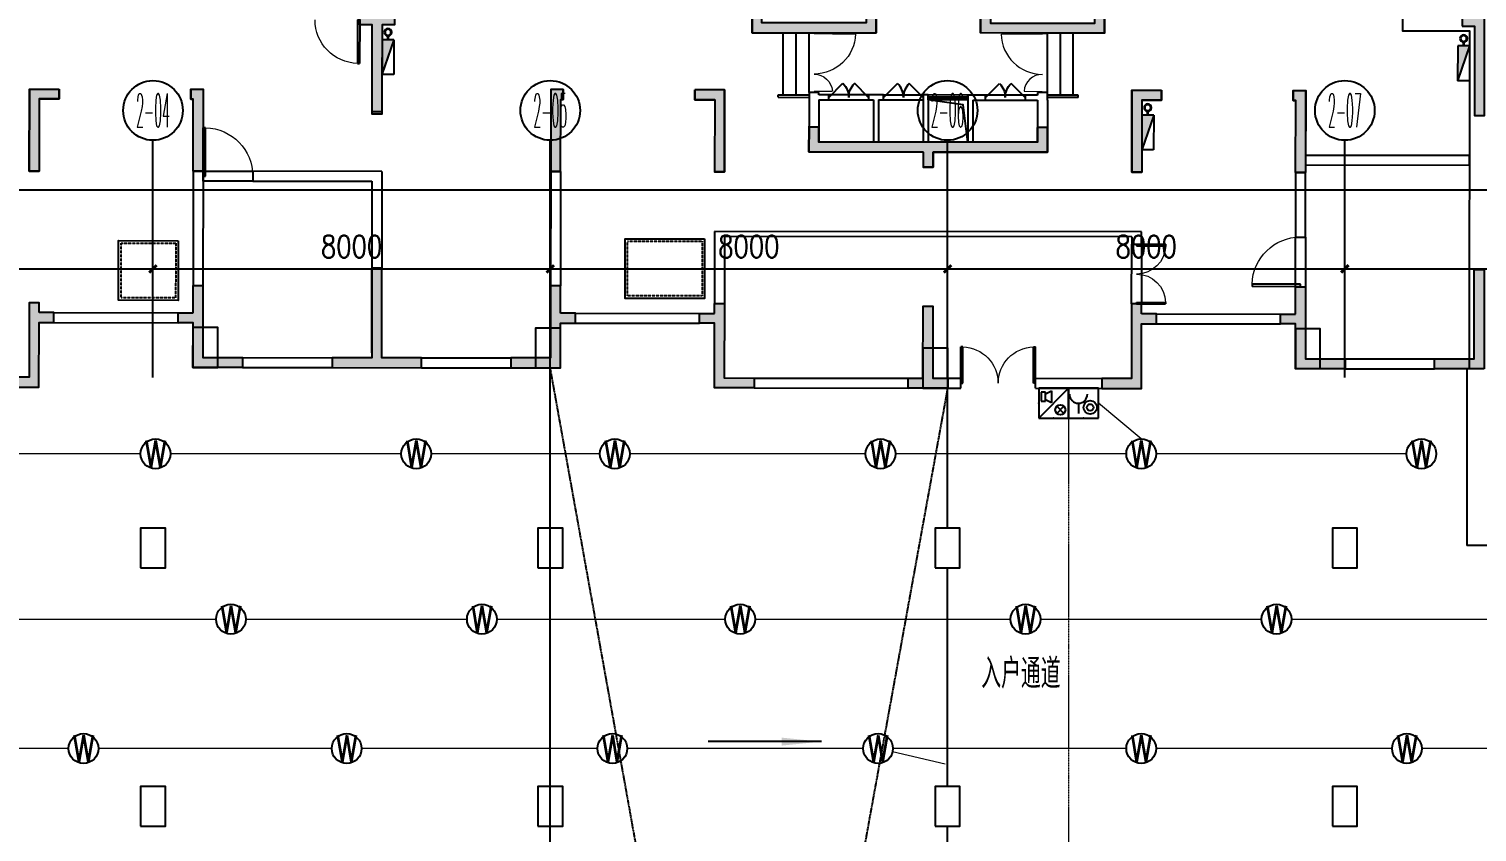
# Model space of a CAD drawing. Extents: x -781653 to 929899, y -292639 to -18670.
# Drawn here: x 276456 to 305616, y -138323 to -122161 of the extents above; entities that cross this region are included whole.
import ezdxf
from ezdxf.enums import TextEntityAlignment as Align

# ---------------------------------------------------------------- set-up
doc = ezdxf.new("R2010")
doc.units = 0
doc.header["$LTSCALE"] = 10
doc.header["$MEASUREMENT"] = 0
for name, pattern in [('ACAD_ISO11W100', [33.5, 12, -3, 12, -3, 0.5, -3]), ('BORDER', [1.75, 0.5, -0.25, 0.5, -0.25, 0, -0.25]), ('CENTER', [2, 1.25, -0.25, 0.25, -0.25]), ('DASH', [0.35, 0.25, -0.1])]:
    doc.linetypes.add(name, pattern=pattern)
doc.layers.get('0').update_dxf_attribs({"linetype": 'CONTINUOUS'})
doc.layers.get('Defpoints').update_dxf_attribs({"linetype": 'CONTINUOUS'})
for name, color, linetype in [('A-STAIRS', 9, 'CONTINUOUS'), ('AXIS', 3, 'CONTINUOUS'), ('AXIS_TEXT', 7, 'CONTINUOUS'), ('COLUMN', 1, 'CONTINUOUS'), ('DIM_ELEV', 3, 'CONTINUOUS'), ('DOTE', 8, 'CENTER'), ('JPS-X', 1, 'BORDER'), ('JPS-XHS', 7, 'CONTINUOUS'), ('LVTRY', 6, 'CONTINUOUS'), ('PUB_DIM', 3, 'CONTINUOUS'), ('RD-equip', 3, 'CONTINUOUS'), ('solid', 252, 'CONTINUOUS'), ('STAIR', 9, 'CONTINUOUS'), ('TEXT', 7, 'CONTINUOUS'), ('wall', 8, 'CONTINUOUS'), ('wall-jg', 7, 'CONTINUOUS'), ('WINDOW', 4, 'CONTINUOUS'), ('结构墙', 7, 'CONTINUOUS')]:
    doc.layers.add(name, color=color, linetype=linetype)
doc.layers.add('RD-line', color=2, linetype='CONTINUOUS', lineweight=0)
doc.layers.get('DOTE').off()
doc.styles.add('_TCH_AXIS', font='COMPLEX', dxfattribs={"bigfont": 'GBCBIG'})
doc.styles.add('COMPLEX', font='COMPLEX')
doc.styles.add('DIM_FONT', font='SIMPLEX', dxfattribs={"width": 0.8, "bigfont": 'HZTXT'})
doc.styles.add('FS1', font='txt4', dxfattribs={"width": 0.8, "bigfont": 'fstxt'})
doc.styles.add('FS2', font='tjromans.shx', dxfattribs={"width": 0.8, "bigfont": 'tjhztxt.shx'})
doc.styles.get("Standard").update_dxf_attribs({"font": 'GBENOR', "bigfont": 'GBCBIG'})
doc.dimstyles.new('DIMN300', dxfattribs={"dimscale": 3, "dimtxt": 300, "dimasz": 100, "dimexe": 250, "dimexo": 300, "dimgap": 150, "dimtad": 1, "dimdec": 0, "dimzin": 0, "dimdsep": 46, "dimtxsty": 'DIM_FONT', "dimblk": 'ARCHTICK', "dimcen": 0.09, "dimclrt": 7, "dimazin": 2, "dimtfac": 1, "dimtdec": 0, "dimtix": 1, "dimtmove": 2, "dimatfit": 3, "dimfxl": 0, "dimtolj": 1, "dimtzin": 0, "dimarcsym": 0})

# ---------------------------------------------------------------- blocks, each defined once
blk = doc.blocks.new('FF')
at = {"linetype": 'Continuous'}
for radius in [75, 60]:
    blk.add_circle((0, 0), radius, dxfattribs=at)
blk = doc.blocks.new('DXHS')
at = {"layer": 'JPS-XHS'}
blk.add_hatch(color=256, dxfattribs=at).paths.add_polyline_path([(-350, 240), (-350, 0), (350, 0)])
at = {"layer": 'JPS-XHS', "linetype": 'Continuous'}
for p, q in [((-350, 240), (-350, 0)), ((-350, 240), (350, 240)), ((-350, 0), (350, 0)), ((350, 240), (350, 0))]:
    blk.add_line(p, q, dxfattribs=at)
at = {"layer": 'JPS-XHS'}
blk.add_line((-350, 240), (350, 0), dxfattribs=at)
blk = doc.blocks.new('$DorLib2D$00000002')
for p, q in [((-0.5, 0), (-0.5, 0.4875)), ((-0.475, 0.4875), (-0.5, 0.4875)), ((-0.475, 0), (-0.475, 0.4875)), ((0.475, 0), (0.475, 0.4875)), ((0.475, 0.4875), (0.5, 0.4875)), ((0.5, 0), (0.5, 0.4875)), ((-0.5, 0), (-0.475, 0)), ((0.5, 0), (0.475, 0))]:
    blk.add_line(p, q)
at = {"lineweight": 13}
for centre, start, end in [((-0.4875, 0), 0, 88.53072), ((0.4875, 0), 91.46928, 180)]:
    blk.add_arc(centre, 0.4875, start, end, dxfattribs=at)
blk = doc.blocks.new('$DorLib2D$00000116')
at = {"color": 0}
for p, q in [((-0.5, 0), (-0.146, 0.354)), ((0.5, 0), (0.146, 0.354))]:
    blk.add_line(p, q, dxfattribs=at)
for centre, start, end in [((-0.5, 0), 0, 45), ((0.5, 0), 135, 180)]:
    blk.add_arc(centre, 0.5, start, end, dxfattribs=at)
blk = doc.blocks.new('$WINLIB2D$00000001')
for p, q in [((-0.5, 0.5), (0.5, 0.5)), ((-0.5, 0.5), (-0.5, -0.5)), ((0.5, -0.5), (0.5, 0.5)), ((0.5, 0.167), (-0.5, 0.167)), ((0.5, -0.167), (-0.5, -0.167)), ((-0.5, -0.5), (0.5, -0.5))]:
    blk.add_line(p, q)
blk = doc.blocks.new('$DorLib2D$00000025')
at = {"const_width": 0.02}
for points in [[(0.481, -0.001), (0.481, 0.691)], [(-0.481, 0.001), (-0.481, 0.308)]]:
    blk.add_lwpolyline(points, dxfattribs=at)
at = {"lineweight": 13}
for centre, radius, start, end in [((0.505, -0.002), 0.699, 91.9397, 179.7238), ((-0.501, 0.003), 0.307, 359.7899, 85.7508)]:
    blk.add_arc(centre, radius, start, end, dxfattribs=at)
blk = doc.blocks.new('$DorLib2D$00000001')
for p, q in [((0.45, 0.975), (0.5, 0.975)), ((0.45, 0), (0.45, 0.975)), ((0.5, 0), (0.5, 0.975)), ((0.5, 0), (0.45, 0))]:
    blk.add_line(p, q)
at = {"lineweight": 13}
blk.add_arc((0.475, 0), 0.975, 91.4693, 180, dxfattribs=at)
blk = doc.blocks.new('A$C6717307E')
at = {"layer": 'solid'}
for points in [[(32350, 8275), (32150, 8275), (32150, 7700), (30050, 7700), (30050, 9850), (32150, 9850), (32150, 9275), (32350, 9275), (32350, 10050), (32150, 10050), (32150, 10450), (31950, 10450), (31950, 10050), (29850, 10050), (29850, 7500), (32350, 7500)], [(36950, 10050), (34850, 10050), (34850, 10450), (34650, 10450), (34650, 10050), (34450, 10050), (34450, 9275), (34650, 9275), (34650, 9850), (36750, 9850), (36750, 7700), (34650, 7700), (34650, 8275), (34450, 8275), (34450, 7500), (36950, 7500)], [(21950, 7850), (22650, 7850), (22650, 7650), (22400, 7650), (22400, 5900), (22200, 5900), (22200, 7650), (21950, 7650)], [(15300, 4700), (15500, 4700), (15500, 6150), (15900, 6150), (15900, 6350), (15300, 6350)], [(18800, 6350), (18550, 6350), (18550, 6150), (18600, 6150), (18600, 4700), (18800, 4700)], [(25800, 4700), (26000, 4700), (26000, 6150), (26050, 6150), (26050, 6350), (25800, 6350)], [(29300, 6350), (28700, 6350), (28700, 6150), (29100, 6150), (29100, 4700), (29300, 4700)], [(37700, 6150), (38100, 6150), (38100, 6350), (37500, 6350), (37500, 4700), (37700, 4700)], [(40800, 4700), (41000, 4700), (41000, 6350), (40750, 6350), (40750, 6150), (40800, 6150)], [(31200, 5300), (31200, 5600), (31000, 5600), (31000, 5100), (33300, 5100), (33300, 4800), (33500, 4800), (33500, 5100), (35800, 5100), (35800, 5600), (35600, 5600), (35600, 5300)]]:
    blk.add_hatch(color=8, dxfattribs=at).paths.add_polyline_path(points)
at = {"layer": 'JPS-X', "color": 8, "const_width": 50}
for points in [[(22520, 7425), (22520, 7350)], [(44180, 7325), (44180, 7250)], [(37820, 5925), (37820, 5850)]]:
    blk.add_lwpolyline(points, dxfattribs=at)
at = {"layer": 'LVTRY', "color": 8}
blk.add_lwpolyline([(34200, 5300), (34102, 6056), (33400, 6150)], dxfattribs=at)
at = {"layer": 'STAIR', "color": 8}
for p, q in [((30480, 6250), (30480, 7500)), ((30740, 6250), (30740, 7500)), ((31000, 6300), (31000, 7500)), ((35800, 6300), (35800, 7500)), ((36060, 6250), (36060, 7500)), ((36320, 6250), (36320, 7500)), ((30380, 6250), (31000, 6250)), ((30380, 6200), (30380, 6250)), ((30380, 6200), (31000, 6200)), ((32200, 6250), (31400, 6250)), ((31400, 6150), (32200, 6150)), ((32500, 6250), (33300, 6250)), ((32500, 6150), (33300, 6150)), ((35350, 6250), (34550, 6250)), ((34550, 6150), (35350, 6150)), ((36420, 6250), (35800, 6250)), ((36420, 6200), (35800, 6200)), ((36420, 6200), (36420, 6250)), ((18800, 4700), (19800, 4700)), ((19800, 4500), (18800, 4500)), ((37500, 2050), (37500, 3250)), ((37700, 3250), (37700, 2050)), ((40800, 2400), (40800, 3400)), ((41000, 3400), (41000, 2400))]:
    blk.add_line(p, q, dxfattribs=at)
for points in [[(18300, 3300), (18300, 2100), (17100, 2100), (17100, 3300)], [(28900, 3350), (28900, 2150), (27300, 2150), (27300, 3350)]]:
    blk.add_lwpolyline(points, close=True, dxfattribs=at)
at = {"layer": 'STAIR', "color": 8, "linetype": 'DASH'}
for points in [[(18250, 3250), (18250, 2150), (17150, 2150), (17150, 3250)], [(28850, 3300), (28850, 2200), (27350, 2200), (27350, 3300)]]:
    blk.add_lwpolyline(points, close=True, dxfattribs=at)
at = {"layer": 'wall', "color": 8}
for p, q in [((29850, 10050), (29850, 7500)), ((36950, 10050), (36950, 7500)), ((32350, 9850), (32350, 7500)), ((34450, 8275), (34450, 7500)), ((29850, 7500), (31000, 7500)), ((31000, 7500), (31200, 7500)), ((31200, 7500), (32350, 7500)), ((35600, 7500), (34450, 7500)), ((35600, 7500), (35800, 7500)), ((36950, 7500), (35800, 7500)), ((31200, 6300), (31000, 6300)), ((31000, 6300), (31000, 6150)), ((31000, 6150), (31000, 5100)), ((31200, 6250), (31200, 6300)), ((31400, 6250), (31200, 6250)), ((31200, 6150), (31400, 6150)), ((31200, 6150), (31200, 5300)), ((31400, 6150), (31400, 6250)), ((32300, 6250), (32200, 6250)), ((32200, 6250), (32200, 6150)), ((32200, 6150), (32300, 6150)), ((32500, 6250), (32300, 6250)), ((32300, 6150), (32300, 5300)), ((32400, 6150), (32400, 5300)), ((32400, 6150), (32500, 6150)), ((32500, 6150), (32500, 6250)), ((33400, 6250), (33300, 6250)), ((33300, 6250), (33300, 6150)), ((33300, 6150), (33300, 5300)), ((33400, 6150), (33400, 6250)), ((33400, 6150), (33400, 5300)), ((34550, 6250), (34200, 6250)), ((34200, 6250), (34200, 6150)), ((34200, 6150), (34200, 5300)), ((34300, 6150), (34550, 6150)), ((34300, 6150), (34300, 5300)), ((34550, 6150), (34550, 6250)), ((35600, 6250), (35350, 6250)), ((35350, 6250), (35350, 6150)), ((35350, 6150), (35600, 6150)), ((35800, 6300), (35600, 6300)), ((35600, 6300), (35600, 6250)), ((35600, 6150), (35600, 5300)), ((35800, 6150), (35800, 6300)), ((35800, 6150), (35800, 5100)), ((32300, 5300), (31200, 5300)), ((33300, 5300), (32400, 5300)), ((34200, 5300), (33400, 5300)), ((33400, 5300), (33400, 5300)), ((35600, 5300), (34300, 5300)), ((32300, 5100), (31000, 5100)), ((33300, 5100), (32300, 5100)), ((33300, 5100), (33300, 4800)), ((33300, 5100), (33300, 5100)), ((34200, 5100), (33500, 5100)), ((33500, 5100), (33500, 4800)), ((35800, 5100), (34200, 5100)), ((41000, 5050), (44300, 5050)), ((41000, 5050), (41000, 4850)), ((44300, 5050), (44300, 4850)), ((18600, 4700), (18600, 2400)), ((18800, 4700), (18600, 4700)), ((18800, 4700), (18800, 2400)), ((18800, 4500), (18800, 4700)), ((22400, 4700), (19800, 4700)), ((19800, 4700), (19800, 4500)), ((22400, 4700), (22400, 2750)), ((25800, 4700), (25800, 2400)), ((26000, 4700), (25800, 4700)), ((26000, 4700), (26000, 2400)), ((33500, 4800), (33300, 4800)), ((40800, 4700), (40800, 3400)), ((41000, 4700), (40800, 4700)), ((41000, 4850), (44300, 4850)), ((41000, 3400), (41000, 4700)), ((19800, 4500), (22200, 4500)), ((22200, 4500), (22200, 2750)), ((37700, 3500), (29100, 3500)), ((29100, 3500), (29100, 2050)), ((37700, 3250), (37700, 3500)), ((37500, 3400), (29300, 3400)), ((29300, 3400), (29300, 2050)), ((37500, 3400), (37500, 3250)), ((37500, 3250), (37700, 3250)), ((40800, 3400), (41000, 3400)), ((22400, 2750), (22200, 2750))]:
    blk.add_line(p, q, dxfattribs=at)
at = {"layer": 'wall-jg', "color": 8}
for p, q in [((29850, 7500), (29850, 10050)), ((36950, 7500), (36950, 10050)), ((32350, 7500), (32350, 8275)), ((34450, 7500), (34450, 8275)), ((29850, 7500), (32350, 7500)), ((36950, 7500), (34450, 7500)), ((44300, 7550), (44300, 5050)), ((15300, 6350), (15900, 6350)), ((15300, 6350), (15300, 4700)), ((15500, 6150), (15500, 4700)), ((15500, 6150), (15900, 6150)), ((15900, 6150), (15900, 6350)), ((18550, 6350), (18800, 6350)), ((18550, 6350), (18550, 6150)), ((18550, 6150), (18600, 6150)), ((18600, 4700), (18600, 6150)), ((18800, 6350), (18800, 4700)), ((25800, 6350), (25800, 4700)), ((26050, 6350), (25800, 6350)), ((26050, 6150), (26000, 6150)), ((26000, 4700), (26000, 6150)), ((26050, 6350), (26050, 6150)), ((28700, 6150), (28700, 6350)), ((29300, 6350), (28700, 6350)), ((29100, 6150), (28700, 6150)), ((29100, 6150), (29100, 4700)), ((29300, 6350), (29300, 4700)), ((37500, 6350), (37500, 4700)), ((37500, 6350), (38100, 6350)), ((37700, 6150), (38100, 6150)), ((37700, 6150), (37700, 4700)), ((38100, 6150), (38100, 6350)), ((40750, 6350), (40750, 6150)), ((40750, 6350), (41000, 6350)), ((40750, 6150), (40800, 6150)), ((40800, 4700), (40800, 6150)), ((41000, 6350), (41000, 4700)), ((31200, 5600), (31000, 5600)), ((31000, 5100), (31000, 5600)), ((31200, 5300), (31200, 5600)), ((35600, 5300), (35600, 5600)), ((35800, 5600), (35600, 5600)), ((35800, 5100), (35800, 5600)), ((35600, 5300), (31200, 5300)), ((33300, 5100), (31000, 5100)), ((33300, 5100), (33300, 4800)), ((33500, 5100), (33500, 4800)), ((33500, 5100), (35800, 5100)), ((44300, 5050), (44300, 5050)), ((44300, 4850), (44300, 5050)), ((15300, 4700), (15500, 4700)), ((18600, 4700), (18800, 4700)), ((26000, 4700), (25800, 4700)), ((29300, 4700), (29100, 4700)), ((33500, 4800), (33300, 4800)), ((37500, 4700), (37700, 4700)), ((40800, 4700), (41000, 4700)), ((44300, 4850), (44300, 4850)), ((22200, 2750), (22300, 2750)), ((22200, 1050), (22200, 2750)), ((22400, 2750), (22300, 2750)), ((22400, 1050), (22400, 2750))]:
    blk.add_line(p, q, dxfattribs=at)
blk.add_lwpolyline([(21950, 7850), (22650, 7850), (22650, 7650), (22400, 7650), (22400, 5900), (22200, 5900), (22200, 7650), (21950, 7650), (21950, 7850)], dxfattribs=at)
at = {"layer": 'JPS-X', "color": 8, "xscale": -1, "rotation": 90}
for p in [(22520, 7500), (44180, 7400), (37820, 6000)]:
    blk.add_blockref('FF', p, dxfattribs=at)
at = {"layer": 'JPS-XHS', "color": 8, "rotation": 270}
for p in [(22400, 7000), (44060, 6900), (37700, 5500)]:
    blk.add_blockref('DXHS', p, dxfattribs=at)
at = {"layer": 'WINDOW', "color": 8}
for name, p, xscale, yscale, zscale, rotation in [('$DorLib2D$00000001', (21500, 7750), -899.9999999999797, 900, -900, 179.9885408439812), ('$DorLib2D$00000025', (31100, 6900), -1199.999999999999, 1199.999999999999, -1200, 270), ('$DorLib2D$00000025', (35700, 6900), 1199.999999999999, 1199.999999999999, -1200, 90), ('$DorLib2D$00000116', (34950, 6200), -799.9999999999999, 799.9999999999999, 800, 2.086443871040067e-12), ('$WINLIB2D$00000001', (33800, 6200), 799.9999999999999, 99.99999999999999, 800, 179.9999999999999), ('$DorLib2D$00000002', (37600, 2650), -1199.999999999999, 1199.999999999999, -1200, 270), ('$DorLib2D$00000001', (40900, 2900), -1000.000000000001, 1000.000000000001, -1000, 90)]:
    blk.add_blockref(name, p, dxfattribs=dict(at, xscale=xscale, yscale=yscale, zscale=zscale, rotation=rotation))
for name, p, xscale, yscale, zscale in [('$DorLib2D$00000116', (31800, 6200), -799.9999999999999, 799.9999999999999, 800), ('$DorLib2D$00000116', (32900, 6200), 799.9999999999999, 799.9999999999999, -800), ('$DorLib2D$00000001', (19300, 4600), -1000.000000000001, 1000.000000000001, -1000)]:
    blk.add_blockref(name, p, dxfattribs=dict(at, xscale=xscale, yscale=yscale, zscale=zscale))
blk = doc.blocks.new('A$C1B283A79')
at = {"layer": 'solid'}
for points in [[(32150, 8925), (32350, 8925), (32350, 9700), (32150, 9700), (32150, 10100), (31950, 10100), (31950, 9700), (29850, 9700), (29850, 7150), (32350, 7150), (32350, 7925), (32150, 7925), (32150, 7350), (30050, 7350), (30050, 9500), (32150, 9500)], [(34650, 8925), (34450, 8925), (34450, 9700), (34650, 9700), (34650, 10100), (34850, 10100), (34850, 9700), (36950, 9700), (36950, 7150), (34450, 7150), (34450, 7925), (34650, 7925), (34650, 7350), (36750, 7350), (36750, 9500), (34650, 9500)], [(44600, 7500), (44600, 5500), (44400, 5500), (44400, 7300), (44150, 7300), (44150, 7500)], [(15300, 4350), (15500, 4350), (15500, 5800), (15900, 5800), (15900, 6000), (15300, 6000)], [(18800, 6000), (18550, 6000), (18550, 5800), (18600, 5800), (18600, 4350), (18800, 4350)], [(25800, 6000), (26050, 6000), (26050, 5800), (26000, 5800), (26000, 4350), (25800, 4350)], [(29300, 4350), (29100, 4350), (29100, 5800), (28700, 5800), (28700, 6000), (29300, 6000)], [(37700, 5800), (37700, 4350), (37500, 4350), (37500, 6000), (38100, 6000), (38100, 5800)], [(40800, 5800), (40750, 5800), (40750, 6000), (41000, 6000), (41000, 4350), (40800, 4350)], [(35600, 4950), (35600, 5250), (35800, 5250), (35800, 4750), (33500, 4750), (33500, 4450), (33300, 4450), (33300, 4750), (31000, 4750), (31000, 5250), (31200, 5250), (31200, 4950)], [(22400, 600), (23200, 600), (23200, 400), (21400, 400), (21400, 600), (22200, 600), (22200, 2400), (22400, 2400)], [(43600, 400), (43600, 600), (44400, 600), (44400, 2400), (44600, 2400), (44600, 400)], [(18600, 1300), (18600, 400), (19600, 400), (19600, 600), (18800, 600), (18800, 2050), (18600, 2050), (18600, 1500), (18300, 1500), (18300, 1300)], [(26000, 1300), (26000, 400), (25000, 400), (25000, 600), (25800, 600), (25800, 2050), (26000, 2050), (26000, 1500), (26300, 1500), (26300, 1300)], [(41800, 600), (41800, 400), (40800, 400), (40800, 1300), (40500, 1300), (40500, 1500), (40800, 1500), (40800, 2050), (41000, 2050), (41000, 600)], [(15300, 200), (14700, 200), (14700, 0), (15500, 0), (15500, 1300), (15800, 1300), (15800, 1500), (15500, 1500), (15500, 1700), (15300, 1700)], [(29300, 200), (29900, 200), (29900, 0), (29100, 0), (29100, 1300), (28800, 1300), (28800, 1500), (29100, 1500), (29100, 1700), (29300, 1700)], [(33000, 0), (33000, 200), (33300, 200), (33300, 1650), (33500, 1650), (33500, 200), (33800, 200), (33800, 0)], [(37500, 1700), (37700, 1700), (37700, 1500), (38000, 1500), (38000, 1300), (37700, 1300), (37700, 0), (36900, 0), (36900, 200), (37500, 200)]]:
    blk.add_hatch(color=256, dxfattribs=at).paths.add_polyline_path(points)
h = blk.add_hatch(color=256, dxfattribs=at)
h.paths.add_polyline_path([(22300, 7500), (21950, 7500), (21950, 7400), (22300, 7400)])
h.paths.add_polyline_path([(22650, 7500), (22300, 7500), (22300, 7400), (22650, 7400)])
h.paths.add_polyline_path([(22650, 7400), (22300, 7400), (22300, 5900), (22400, 5900), (22400, 7300), (22650, 7300)])
h.paths.add_polyline_path([(22300, 7400), (21950, 7400), (21950, 7300), (22200, 7300), (22200, 5900), (22300, 5900)])
h.paths.add_polyline_path([(22400, 5900), (22300, 5900), (22300, 5500), (22400, 5500)])
h.paths.add_polyline_path([(22300, 5900), (22200, 5900), (22200, 5500), (22300, 5500)])
at = {"layer": 'wall-jg'}
for points in [[(32150, 8925), (32350, 8925), (32350, 9700), (32150, 9700), (32150, 10100), (31950, 10100), (31950, 9700), (29850, 9700), (29850, 7150), (32350, 7150), (32350, 7925), (32150, 7925), (32150, 7350), (30050, 7350), (30050, 9500), (32150, 9500), (32150, 8925)], [(34650, 8925), (34450, 8925), (34450, 9700), (34650, 9700), (34650, 10100), (34850, 10100), (34850, 9700), (36950, 9700), (36950, 7150), (34450, 7150), (34450, 7925), (34650, 7925), (34650, 7350), (36750, 7350), (36750, 9500), (34650, 9500), (34650, 8925)], [(21950, 7500), (22650, 7500), (22650, 7300), (22400, 7300), (22400, 5500), (22200, 5500), (22200, 7300), (21950, 7300), (21950, 7500)], [(18800, 4350), (18600, 4350), (18600, 5800), (18550, 5800), (18550, 6000), (18800, 6000), (18800, 4350)], [(25800, 4350), (26000, 4350), (26000, 5800), (26050, 5800), (26050, 6000), (25800, 6000), (25800, 4350)], [(41000, 4350), (40800, 4350), (40800, 5800), (40750, 5800), (40750, 6000), (41000, 6000), (41000, 4350)], [(31200, 5250), (31000, 5250), (31000, 4750), (33300, 4750), (33300, 4450), (33500, 4450), (33500, 4750), (35800, 4750), (35800, 5250), (35600, 5250), (35600, 4950), (31200, 4950), (31200, 5250)], [(44600, 400), (43600, 400), (43600, 600), (44400, 600), (44400, 2400), (44600, 2400), (44600, 400)], [(18600, 1500), (18600, 2050), (18800, 2050), (18800, 600), (19600, 600), (19600, 400), (18600, 400), (18600, 1300), (18300, 1300), (18300, 1500), (18600, 1500)], [(26000, 1500), (26000, 2050), (25800, 2050), (25800, 600), (25000, 600), (25000, 400), (26000, 400), (26000, 1300), (26300, 1300), (26300, 1500), (26000, 1500)], [(40800, 1500), (40800, 2050), (41000, 2050), (41000, 600), (41800, 600), (41800, 400), (40800, 400), (40800, 1300), (40500, 1300), (40500, 1500), (40800, 1500)], [(15500, 1500), (15500, 1700), (15300, 1700), (15300, 200), (14700, 200), (14700, 0), (15500, 0), (15500, 1300), (15800, 1300), (15800, 1500), (15500, 1500)], [(29100, 1500), (29100, 1700), (29300, 1700), (29300, 200), (29900, 200), (29900, 0), (29100, 0), (29100, 1300), (28800, 1300), (28800, 1500), (29100, 1500)], [(33000, 200), (33300, 200), (33300, 1650), (33500, 1650), (33500, 200), (33800, 200), (33800, 0), (33000, 0), (33000, 200)], [(37700, 1500), (37700, 1700), (37500, 1700), (37500, 200), (36900, 200), (36900, 0), (37700, 0), (37700, 1300), (38000, 1300), (38000, 1500), (37700, 1500)]]:
    blk.add_lwpolyline(points, dxfattribs=at)
for points in [[(44150, 7300), (44400, 7300), (44400, 5500), (44600, 5500), (44600, 7500), (44150, 7500)], [(15900, 6000), (15900, 5800), (15500, 5800), (15500, 4350), (15300, 4350), (15300, 6000)], [(28700, 6000), (28700, 5800), (29100, 5800), (29100, 4350), (29300, 4350), (29300, 6000)], [(38100, 6000), (38100, 5800), (37700, 5800), (37700, 4350), (37500, 4350), (37500, 6000)], [(21400, 600), (21400, 400), (23200, 400), (23200, 600), (22400, 600), (22400, 2400), (22200, 2400), (22200, 600)]]:
    blk.add_lwpolyline(points, close=True, dxfattribs=at)
blk = doc.blocks.new('_ARROW')
blk.add_solid([(0, 0), (-1, 0.1), (-1, -0.1)])
blk = doc.blocks.new('A$C0FE76EBE')
at = {"layer": 'COLUMN'}
for points in [[(-147432, 57180), (-146932, 57180), (-146932, 57980), (-147432, 57980)], [(-140532, 57172), (-140032, 57172), (-140032, 57972), (-140532, 57972)], [(-125232, 57157), (-124732, 57157), (-124732, 57957), (-125232, 57957)], [(-132732, 56764), (-132232, 56764), (-132232, 57564), (-132732, 57564)], [(-148487, 53147), (-147987, 53147), (-147987, 53947), (-148487, 53947)], [(-140487, 53147), (-139987, 53147), (-139987, 53947), (-140487, 53947)], [(-132487, 53147), (-131987, 53147), (-131987, 53947), (-132487, 53947)], [(-124487, 53147), (-123987, 53147), (-123987, 53947), (-124487, 53947)], [(-148487, 47947), (-147987, 47947), (-147987, 48747), (-148487, 48747)], [(-140487, 47947), (-139987, 47947), (-139987, 48747), (-140487, 48747)], [(-132487, 47947), (-131987, 47947), (-131987, 48747), (-132487, 48747)], [(-124487, 47947), (-123987, 47947), (-123987, 48747), (-124487, 48747)]]:
    blk.add_lwpolyline(points, close=True, dxfattribs=at)
at = {"layer": '结构墙', "linetype": 'ByBlock'}
for p in [(-121782, 57150), (-116487, 53597)]:
    blk.add_line(p, (-121782, 53597), dxfattribs=at)
blk = doc.blocks.new('_ArchTick')
at = {"color": 0, "linetype": 'ByBlock', "const_width": 0.4}
blk.add_lwpolyline([(-0.5, -0.5), (0.5, 0.5)], dxfattribs=at)
blk = doc.blocks.new('*D105')
at = {"layer": 'Defpoints', "color": 0}
for p in [(135864, 114956), (127864, 112319), (135864, 112319)]:
    blk.add_point(p, dxfattribs=at)
at = {"layer": 'PUB_DIM', "color": 0, "lineweight": -2}
for p, q in [((127864, 112769), (127864, 115331)), ((135864, 112769), (135864, 115331)), ((127864, 114956), (135864, 114956))]:
    blk.add_line(p, q, dxfattribs=at)
at = {"layer": 'PUB_DIM', "color": 0, "lineweight": -2, "xscale": 150, "yscale": 150, "zscale": 150, "rotation": 180}
blk.add_blockref('_ArchTick', (127864, 114956), dxfattribs=at)
at = {"layer": 'PUB_DIM', "color": 0, "lineweight": -2, "xscale": 150, "yscale": 150, "zscale": 150}
blk.add_blockref('_ArchTick', (135864, 114956), dxfattribs=at)
at = {"layer": 'PUB_DIM', "color": 7, "insert": (131864, 115406), "char_height": 450, "attachment_point": 5, "style": 'DIM_FONT'}
blk.add_mtext('\\A1;8000', dxfattribs=at)
blk = doc.blocks.new('*D106')
at = {"layer": 'Defpoints', "color": 0}
for p in [(127864, 114956), (119864, 112319), (127864, 112319)]:
    blk.add_point(p, dxfattribs=at)
at = {"layer": 'PUB_DIM', "color": 0, "lineweight": -2}
for p, q in [((119864, 112769), (119864, 115331)), ((127864, 112769), (127864, 115331)), ((119864, 114956), (127864, 114956))]:
    blk.add_line(p, q, dxfattribs=at)
at = {"layer": 'PUB_DIM', "color": 0, "lineweight": -2, "xscale": 150, "yscale": 150, "zscale": 150, "rotation": 180}
blk.add_blockref('_ArchTick', (119864, 114956), dxfattribs=at)
at = {"layer": 'PUB_DIM', "color": 0, "lineweight": -2, "xscale": 150, "yscale": 150, "zscale": 150}
blk.add_blockref('_ArchTick', (127864, 114956), dxfattribs=at)
at = {"layer": 'PUB_DIM', "color": 7, "insert": (123864, 115406), "char_height": 450, "attachment_point": 5, "style": 'DIM_FONT'}
blk.add_mtext('\\A1;8000', dxfattribs=at)
blk = doc.blocks.new('*D107')
at = {"layer": 'Defpoints', "color": 0}
for p in [(119864, 114956), (111864, 112319), (119864, 112319)]:
    blk.add_point(p, dxfattribs=at)
at = {"layer": 'PUB_DIM', "color": 0, "lineweight": -2}
for p, q in [((111864, 112769), (111864, 115331)), ((119864, 112769), (119864, 115331)), ((111864, 114956), (119864, 114956))]:
    blk.add_line(p, q, dxfattribs=at)
at = {"layer": 'PUB_DIM', "color": 0, "lineweight": -2, "xscale": 150, "yscale": 150, "zscale": 150, "rotation": 180}
blk.add_blockref('_ArchTick', (111864, 114956), dxfattribs=at)
at = {"layer": 'PUB_DIM', "color": 0, "lineweight": -2, "xscale": 150, "yscale": 150, "zscale": 150}
blk.add_blockref('_ArchTick', (119864, 114956), dxfattribs=at)
at = {"layer": 'PUB_DIM', "color": 7, "insert": (115864, 115406), "char_height": 450, "attachment_point": 5, "style": 'DIM_FONT'}
blk.add_mtext('\\A1;8000', dxfattribs=at)
blk = doc.blocks.new('*D108')
at = {"layer": 'Defpoints', "color": 0}
for p in [(111864, 114956), (103864, 112319), (111864, 112319)]:
    blk.add_point(p, dxfattribs=at)
at = {"layer": 'PUB_DIM', "color": 0, "lineweight": -2}
for p, q in [((103864, 112769), (103864, 115331)), ((111864, 112769), (111864, 115331)), ((103864, 114956), (111864, 114956))]:
    blk.add_line(p, q, dxfattribs=at)
at = {"layer": 'PUB_DIM', "color": 0, "lineweight": -2, "xscale": 150, "yscale": 150, "zscale": 150, "rotation": 180}
blk.add_blockref('_ArchTick', (103864, 114956), dxfattribs=at)
at = {"layer": 'PUB_DIM', "color": 0, "lineweight": -2, "xscale": 150, "yscale": 150, "zscale": 150}
blk.add_blockref('_ArchTick', (111864, 114956), dxfattribs=at)
at = {"layer": 'PUB_DIM', "color": 7, "insert": (107864, 115406), "char_height": 450, "attachment_point": 5, "style": 'DIM_FONT'}
blk.add_mtext('\\A1;8000', dxfattribs=at)
blk = doc.blocks.new('*D109')
at = {"layer": 'Defpoints', "color": 0}
for p in [(103864, 114956), (95864, 112319), (103864, 112319)]:
    blk.add_point(p, dxfattribs=at)
at = {"layer": 'PUB_DIM', "color": 0, "lineweight": -2}
for p, q in [((95864, 112769), (95864, 115331)), ((103864, 112769), (103864, 115331)), ((95864, 114956), (103864, 114956))]:
    blk.add_line(p, q, dxfattribs=at)
at = {"layer": 'PUB_DIM', "color": 0, "lineweight": -2, "xscale": 150, "yscale": 150, "zscale": 150, "rotation": 180}
blk.add_blockref('_ArchTick', (95864, 114956), dxfattribs=at)
at = {"layer": 'PUB_DIM', "color": 0, "lineweight": -2, "xscale": 150, "yscale": 150, "zscale": 150}
blk.add_blockref('_ArchTick', (103864, 114956), dxfattribs=at)
at = {"layer": 'PUB_DIM', "color": 7, "insert": (99864, 115406), "char_height": 450, "attachment_point": 5, "style": 'DIM_FONT'}
blk.add_mtext('\\A1;8000', dxfattribs=at)
blk = doc.blocks.new('*D117')
at = {"layer": 'Defpoints', "color": 0}
for p in [(295364, 116544), (25264, 112319), (295364, 112296)]:
    blk.add_point(p, dxfattribs=at)
at = {"layer": 'PUB_DIM', "color": 0, "lineweight": -2}
for p, q in [((25264, 112769), (25264, 116919)), ((295364, 112746), (295364, 116919)), ((25264, 116544), (295364, 116544))]:
    blk.add_line(p, q, dxfattribs=at)
at = {"layer": 'PUB_DIM', "color": 0, "lineweight": -2, "xscale": 150, "yscale": 150, "zscale": 150, "rotation": 180}
blk.add_blockref('_ArchTick', (25264, 116544), dxfattribs=at)
at = {"layer": 'PUB_DIM', "color": 0, "lineweight": -2, "xscale": 150, "yscale": 150, "zscale": 150}
blk.add_blockref('_ArchTick', (295364, 116544), dxfattribs=at)
at = {"layer": 'PUB_DIM', "color": 7, "insert": (160314, 116994), "char_height": 450, "attachment_point": 5, "style": 'DIM_FONT'}
blk.add_mtext('\\A1;270100', dxfattribs=at)
blk = doc.blocks.new('_AXISO')
blk.add_circle((0, 0), 0.5)
at = {"layer": 'AXIS_TEXT', "style": 'COMPLEX', "width": 1.041667}
blk.add_attdef('A', text='', height=0.56, dxfattribs=at).set_placement((-0.25, -0.28), (0.25, -0.28), align=Align.FIT)
blk = doc.blocks.new('yy')
at = {"layer": 'RD-equip'}
blk.add_circle((0, 0), 200, dxfattribs=at)
at = {"layer": 'RD-equip', "color": 4, "style": 'FS1', "width": 0.8}
blk.add_attdef('Y', text='', height=360, dxfattribs=at).set_placement((0, 0), align=Align.MIDDLE)
blk = doc.blocks.new('$equip$00001630')
for p, q in [((-0.5, 0), (-0.5, -1)), ((0.5, 0), (-0.5, 0)), ((0.5, -1), (0.5, 0)), ((-0.169, -0.5), (-0.169, -0.85)), ((-0.5, -1), (0.5, -1))]:
    blk.add_line(p, q)
for radius in [0.226, 0.113]:
    blk.add_circle((0.227, -0.64), radius)
blk.add_arc((-0.169, -0.2), 0.3, 180, 0)
for p in [(0, 0), (-0.5, -0.5), (0.5, -0.5), (0, -1)]:
    blk.add_point(p)
at = {"flags": 9}
blk.add_attdef('A', (0, 0), '', height=0.00002, dxfattribs=at)
blk.add_attdef('B', text='', height=0.4, dxfattribs=at).set_placement((0.884, -0.7), align=Align.MIDDLE_CENTER)
blk = doc.blocks.new('$equip$00001636')
for p, q in [((0.5, 0), (-0.5, 0)), ((0.5, 0), (-0.5, -1)), ((-0.5, 0), (-0.5, -1)), ((0.5, -1), (0.5, 0)), ((-0.417, -0.135, 0), (-0.417, -0.435, 0)), ((-0.269, -0.135, 0), (-0.417, -0.135, 0)), ((-0.417, -0.435, 0), (-0.269, -0.435, 0)), ((-0.269, -0.185, 0), (-0.069, -0.085, 0)), ((-0.269, -0.435, 0), (-0.269, -0.135, 0)), ((-0.069, -0.485, 0), (-0.269, -0.385, 0)), ((-0.069, -0.085, 0), (-0.069, -0.485, 0)), ((0.105, -0.602), (0.344, -0.841)), ((0.105, -0.841), (0.344, -0.602)), ((-0.5, -1), (0.5, -1))]:
    blk.add_line(p, q)
blk.add_circle((0.225, -0.722), 0.169)
for p in [(0, 0), (-0.5, -0.5), (0.5, -0.5), (0, -1)]:
    blk.add_point(p)
at = {"flags": 9}
blk.add_attdef('A', (0, 0), '', height=0.00002, dxfattribs=at)
blk.add_attdef('B', text='', height=0.4, dxfattribs=at).set_placement((0.884, -0.7), align=Align.MIDDLE_CENTER)
blk = doc.blocks.new('sdfgsdgsdgdsg')
at = {"layer": 'RD-equip', "xscale": 600, "yscale": 600, "zscale": 600, "rotation": 359.9999999999889}
for name, p in [('$equip$00001636', (-300, 600)), ('$equip$00001630', (300, 600))]:
    blk.add_blockref(name, p, dxfattribs=at)
blk = doc.blocks.new('A$C35934B5C')
at = {"layer": 'AXIS'}
for p, q in [((103864.2, 112768.8), (103864.2, 117544.5)), ((111864.2, 112768.8), (111864.2, 117544.5)), ((119864.2, 112768.8), (119864.2, 117544.5)), ((127864.2, 112768.8), (127864.2, 117544.5))]:
    blk.add_line(p, q, dxfattribs=at)
ref = blk.add_blockref('_AXISO', (103864.2, 118144.5), dxfattribs=dict(at, xscale=1200, yscale=1200, zscale=1200))
ref.add_attrib('A', '2-04', dxfattribs={"layer": 'AXIS_TEXT', "linetype": 'ByBlock', "height": 678.82, "style": '_TCH_AXIS', "width": 0.256098}).set_placement((103524.8, 117805.1), (104203.6, 117805.1), align=Align.FIT)
ref = blk.add_blockref('_AXISO', (111864.2, 118144.5), dxfattribs=dict(at, xscale=1200, yscale=1200, zscale=1200))
ref.add_attrib('A', '2-05', dxfattribs={"layer": 'AXIS_TEXT', "linetype": 'ByBlock', "height": 678.82, "style": '_TCH_AXIS', "width": 0.2625}).set_placement((111524.8, 117805.1), (112203.6, 117805.1), align=Align.FIT)
ref = blk.add_blockref('_AXISO', (119864.2, 118144.5), dxfattribs=dict(at, xscale=1200, yscale=1200, zscale=1200))
ref.add_attrib('A', '2-06', dxfattribs={"layer": 'AXIS_TEXT', "linetype": 'ByBlock', "height": 678.82, "style": '_TCH_AXIS', "width": 0.2625}).set_placement((119524.8, 117805.1), (120203.6, 117805.1), align=Align.FIT)
ref = blk.add_blockref('_AXISO', (127864.2, 118144.5), dxfattribs=dict(at, xscale=1200, yscale=1200, zscale=1200))
ref.add_attrib('A', '2-07', dxfattribs={"layer": 'AXIS_TEXT', "linetype": 'ByBlock', "height": 678.82, "style": '_TCH_AXIS', "width": 0.2625}).set_placement((127524.8, 117805.1), (128203.6, 117805.1), align=Align.FIT)
at = {"layer": 'PUB_DIM'}
dim = blk.add_linear_dim(base=(295364.2, 116543.9), p1=(25264.2, 112318.8), p2=(295364.2, 112296.4), dimstyle='DIMN300', override={"dimscale": 1.5}, dxfattribs=at)
dim.commit()
dim.dimension.update_dxf_attribs({"geometry": '*D117', "text_midpoint": (160314.2, 116993.9)})
for p1, p2, picture, middle in [((95864.2, 112318.8), (103864.2, 112318.8), '*D109', (99864.2, 115406.2)), ((103864.2, 112318.8), (111864.2, 112318.8), '*D108', (107864.2, 115406.2)), ((111864.2, 112318.8), (119864.2, 112318.8), '*D107', (115864.2, 115406.2)), ((119864.2, 112318.8), (127864.2, 112318.8), '*D106', (123864.2, 115406.2)), ((127864.2, 112318.8), (135864.2, 112318.8), '*D105', (131864.2, 115406.2))]:
    dim = blk.add_aligned_dim(p1=p1, p2=p2, distance=2637.4, dimstyle='DIMN300', override={"dimscale": 1.5}, dxfattribs=at)
    dim.commit()
    dim.dimension.update_dxf_attribs({"geometry": picture, "text_midpoint": middle})

msp = doc.modelspace()

# ---------------------------------------------------------------- linework, layer by layer
at = {"layer": 'A-STAIRS', "linetype": 'DASH', "ltscale": 5}
for p, q in [((294953.8, -173434), (286953.8, -128981.3)), ((294953.8, -129390.2), (286953.8, -173425.1))]:
    msp.add_line(p, q, dxfattribs=at)
at = {"layer": 'DIM_ELEV', "linetype": 'ByBlock'}
msp.add_lwpolyline([(292415.3, -136503.6), (290135.7, -136503.6)], dxfattribs=at)
at = {"layer": 'RD-line'}
for p, q in [((298854.1, -130412), (297990.2, -129693.1)), ((278704.1, -130712), (273954.1, -130712)), ((283954.1, -130712), (279304.1, -130712)), ((287954.1, -130712), (284554.1, -130712)), ((293304.1, -130712), (288554.1, -130712)), ((298554.1, -130712), (293904.1, -130712)), ((304194.9, -130712), (299154.1, -130712)), ((275077.4, -134040.3), (280224, -134040.3)), ((280824, -134040.3), (285277.4, -134040.3)), ((285877.4, -134040.3), (290477.4, -134040.3)), ((291077.4, -134040.3), (296224, -134040.3)), ((296824, -134040.3), (301277.4, -134040.3)), ((301877.4, -134040.3), (306477.4, -134040.3)), ((277254.1, -136643.4), (272504.1, -136643.4)), ((282554.1, -136643.4), (277854.1, -136643.4)), ((287904.1, -136643.4), (283154.1, -136643.4)), ((293254.1, -136643.4), (288504.1, -136643.4)), ((294903.8, -136955.1), (293846.4, -136710.9)), ((298554.1, -136643.4), (293854.1, -136643.4)), ((303904.1, -136643.4), (299154.1, -136643.4)), ((309254.1, -136643.4), (304504.1, -136643.4))]:
    msp.add_line(p, q, dxfattribs=at)
at = {"layer": 'RD-line', "color": 1, "linetype": 'ACAD_ISO11W100', "ltscale": 0.05}
msp.add_line((297390.1, -129992.9), (297390.1, -143429.2), dxfattribs=at)
at = {"layer": 'STAIR'}
for p, q in [((286953.8, -143905.1), (286953.8, -128981.3)), ((294953.8, -132205.1), (294953.8, -129390.2)), ((294953.8, -137405.1), (294953.8, -133005.1)), ((294953.8, -143905.1), (294953.8, -138205.1))]:
    msp.add_line(p, q, dxfattribs=at)
at = {"layer": 'wall', "linetype": 'ByBlock'}
for p, q in [((287459.8, -127881.8), (289959.8, -127884.6)), ((299159.8, -127894.9), (301659.8, -127897.7)), ((287459.6, -128081.8), (289959.6, -128084.6)), ((299159.6, -128094.9), (301659.6, -128097.7)), ((284358.8, -128778.4), (286158.8, -128780.4)), ((302958.8, -128799.1), (304758.8, -128801.1)), ((284358.6, -128978.4), (286158.6, -128980.4)), ((302958.6, -128999.1), (304758.6, -129001.1)), ((291058.2, -129385.8), (294158.2, -129389.3)), ((291058.4, -129185.8), (294158.4, -129189.3)), ((294958.2, -129390.2), (295222.4, -129390.5)), ((294958.4, -129190.2), (295222.6, -129190.5)), ((295222.4, -129390.5), (295222.6, -129190.5)), ((296722.4, -129392.2), (296722.6, -129192.2)), ((296722.4, -129392.2), (298058.2, -129393.6)), ((296722.6, -129192.2), (298058.4, -129193.6))]:
    msp.add_line(p, q, dxfattribs=at)
for points in [[(276959.8, -127870.1), (279459.8, -127872.9)], [(276959.6, -128070.1), (279459.6, -128072.9)], [(280758.8, -128774.3), (282558.8, -128776.4)], [(280758.6, -128974.3), (282558.6, -128976.4)]]:
    msp.add_lwpolyline(points, dxfattribs=at)
at = {"layer": '结构墙', "linetype": 'ByBlock'}
msp.add_lwpolyline([(304120.2, -118600.4), (304116.2, -122200.4), (305466.2, -122201.9), (305458.6, -129001.9)], dxfattribs=at)

# ---------------------------------------------------------------- block references
at = {"rotation": 359.9360638265084}
msp.add_blockref('A$C6717307E', (261157.8, -129702.5), dxfattribs=at)
at = {"layer": 'DIM_ELEV', "linetype": 'ByBlock', "xscale": -800, "yscale": 799.9999999998568, "zscale": 799.9999999999998, "rotation": 180.000000126732}
msp.add_blockref('_ARROW', (292415.3, -136503.6), dxfattribs=at)
at = {"layer": 'DOTE', "color": 3}
msp.add_blockref('A$C35934B5C', (175089.6, -241945.8), dxfattribs=at)
at = {"layer": 'RD-equip', "xscale": 1.5, "yscale": 1.5, "zscale": 1.5}
for p in [(279004.1, -130712), (284254.1, -130712), (288254.1, -130712), (293604.1, -130712), (298854.1, -130712), (304494.9, -130712), (280524, -134040.3), (285577.4, -134040.3), (290777.4, -134040.3), (296524, -134040.3), (301577.4, -134040.3), (277554.1, -136643.4), (282854.1, -136643.4), (288204.1, -136643.4), (293554.1, -136643.4), (298854.1, -136643.4), (304204.1, -136643.4)]:
    msp.add_blockref('yy', p, dxfattribs=at).add_auto_attribs({'Y': 'W'})
at = {"layer": 'RD-line', "rotation": 359.9806934710972}
msp.add_blockref('sdfgsdgsdgdsg', (297390.1, -129992.9), dxfattribs=at)
at = {"layer": 'wall', "rotation": 359.9360638265084}
msp.add_blockref('A$C1B283A79', (261158.2, -129352.5), dxfattribs=at)
at = {"layer": 'WINDOW', "linetype": 'ByBlock', "xscale": -1500, "yscale": 1500, "zscale": 1500, "rotation": 359.9360638246339}
msp.add_blockref('$DorLib2D$00000002', (295972.5, -129291.3), dxfattribs=at)
at = {"layer": '结构墙'}
msp.add_blockref('A$C0FE76EBE', (427190.6, -186151.8), dxfattribs=at)

# ---------------------------------------------------------------- texts
at = {"layer": 'TEXT', "style": 'FS2', "width": 0.7}
msp.add_text('入户通道', height=600, rotation=359.83888, dxfattribs=at).set_placement((295632.2, -135430.3, 0))

doc.saveas('drawing.dxf')
